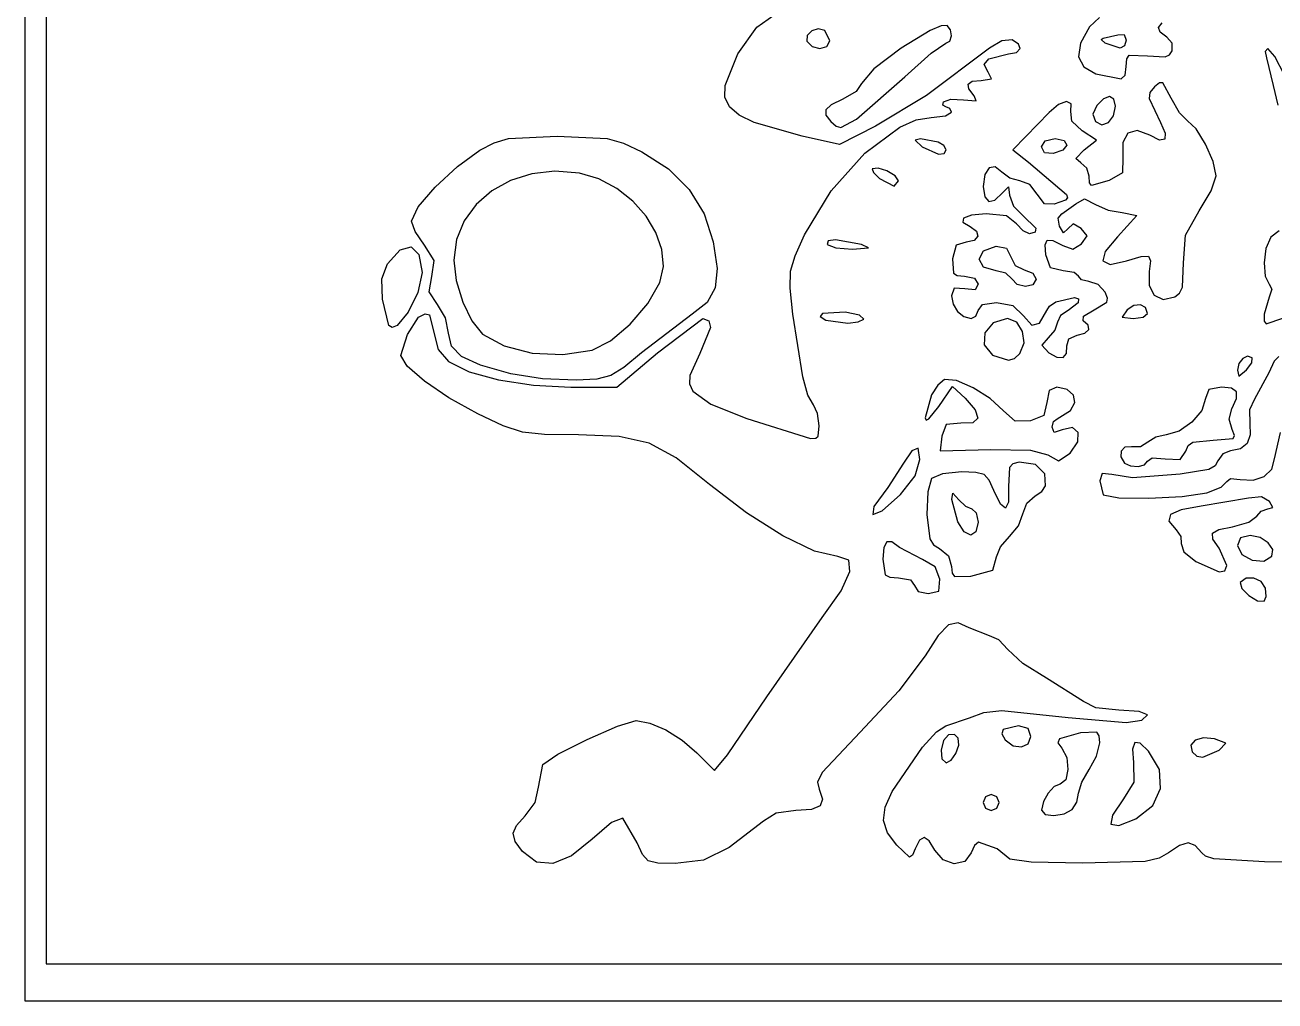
# Model space of a CAD drawing. Extents: x 0 to 156, y 0 to 84.
# Drawn here: x 0 to 66.6, y 0 to 52.1 of the extents above; entities that cross this region are included whole.
import ezdxf

# ---------------------------------------------------------------- set-up
doc = ezdxf.new("R2010")
doc.units = 0

msp = doc.modelspace()

# ---------------------------------------------------------------- linework, layer by layer
at = {"layer": 'Layer 1'}
for p, q in [((0, 42.192222), (0, 84.384444)), ((1.128889, 82.973333), (1.128889, 42.474444)), ((39.011976, 51.948963), (40.521416, 53.007641)), ((48.830378, 52.011126), (48.249414, 51.759607)), ((49.161466, 52.036133), (48.830378, 52.011126)), ((49.341842, 51.798696), (49.161466, 52.036133)), ((57.269884, 52.467706), (56.745883, 51.955878)), ((60.429425, 51.923787), (60.625442, 52.17444)), ((38.004713, 50.513615), (39.011976, 51.948963)), ((41.697135, 51.50624), (41.675792, 51.199977)), ((41.935534, 51.745403), (41.697135, 51.50624)), ((42.28537, 51.854868), (41.935534, 51.745403)), ((42.641023, 51.772038), (42.28537, 51.854868)), ((42.897778, 51.206677), (42.641023, 51.772038)), ((48.249414, 51.759607), (46.700347, 50.822917)), ((49.290383, 51.201808), (49.381368, 51.48061)), ((49.381368, 51.48061), (49.341842, 51.798696)), ((56.745883, 51.955878), (56.265854, 51.08693)), ((57.364501, 51.279103), (57.479695, 51.360124)), ((57.479695, 51.360124), (58.255806, 51.535751)), ((58.255806, 51.535751), (58.588868, 51.548397)), ((58.588868, 51.548397), (58.702222, 51.253528)), ((60.509596, 51.675088), (60.429425, 51.923787)), ((60.862489, 51.413404), (60.509596, 51.675088)), ((61.153849, 51.09722), (60.862489, 51.413404)), ((41.675792, 51.199977), (41.951601, 50.905965)), ((41.951601, 50.905965), (42.362228, 50.809708)), ((42.362228, 50.809708), (42.735134, 50.910261)), ((42.735134, 50.910261), (42.897778, 51.206677)), ((42.897778, 51.206677), (42.897778, 51.206677)), ((46.700347, 50.822917), (45.239251, 49.717819)), ((51.412964, 50.832207), (48.053758, 48.291345)), ((48.308993, 50.556993), (49.079226, 51.082222)), ((49.079226, 51.082222), (49.290383, 51.201808)), ((52.077918, 51.216441), (51.412964, 50.832207)), ((52.612409, 51.270843), (52.077918, 51.216441)), ((52.964856, 51.045863), (52.612409, 51.270843)), ((52.85275, 50.59811), (53.039206, 50.798598)), ((53.039206, 50.798598), (52.964856, 51.045863)), ((56.265854, 51.08693), (56.162855, 50.37045)), ((57.573333, 51.082222), (57.364501, 51.279103)), ((58.376739, 50.822756), (57.573333, 51.082222)), ((57.573333, 51.082222), (57.573333, 51.082222)), ((58.615444, 50.954324), (58.376739, 50.822756)), ((58.702222, 51.253528), (58.615444, 50.954324)), ((61.014099, 50.469791), (61.151852, 50.689349)), ((61.151852, 50.689349), (61.153849, 51.09722)), ((66.241718, 50.8), (66.113979, 50.65492)), ((66.113979, 50.65492), (66.174928, 50.306111)), ((66.614171, 50.385486), (66.241718, 50.8)), ((37.318385, 48.838509), (38.004713, 50.513615)), ((46.892004, 49.294209), (48.308993, 50.556993)), ((51.123931, 49.960694), (51.382591, 50.252743)), ((51.382591, 50.252743), (52.422778, 50.513457)), ((52.422778, 50.513457), (52.85275, 50.59811)), ((56.162855, 50.37045), (56.43476, 49.822346)), ((58.702222, 49.848293), (58.727228, 50.258837)), ((58.727228, 50.258837), (58.863573, 50.458783)), ((58.863573, 50.458783), (59.838251, 50.408261)), ((59.838251, 50.408261), (60.781001, 50.356551)), ((60.781001, 50.356551), (61.014099, 50.469791)), ((66.174928, 50.306111), (66.526506, 48.824444)), ((67.14157, 49.388889), (66.614171, 50.385486)), ((45.239251, 49.717819), (44.591111, 48.936069)), ((51.346594, 49.551511), (51.123931, 49.960694)), ((51.52185, 49.184435), (51.346594, 49.551511)), ((56.43476, 49.822346), (57.079444, 49.458527)), ((57.079444, 49.458527), (58.425899, 49.181606)), ((58.425899, 49.181606), (58.649313, 49.385346)), ((58.649313, 49.385346), (58.702222, 49.848293)), ((58.702222, 49.848293), (58.702222, 49.848293)), ((37.309517, 48.211474), (37.318385, 48.838509)), ((44.591111, 48.936069), (44.300951, 48.516336)), ((44.316647, 47.036431), (46.892004, 49.294209)), ((50.274557, 48.909326), (50.496575, 49.058525)), ((50.30626, 48.651912), (50.274557, 48.909326)), ((50.588333, 48.279123), (50.30626, 48.651912)), ((50.496575, 49.058525), (50.975666, 49.106667)), ((50.975666, 49.106667), (51.52185, 49.184435)), ((60.208188, 48.758029), (59.961965, 48.456319)), ((60.467188, 48.976731), (60.208188, 48.758029)), ((60.66022, 48.978202), (60.467188, 48.976731)), ((61.102364, 48.159422), (60.66022, 48.978202)), ((66.526506, 48.824444), (66.783811, 47.776563)), ((37.550673, 47.69002), (37.309517, 48.211474)), ((43.603333, 48.1007), (42.9798, 47.801713)), ((44.300951, 48.516336), (43.603333, 48.1007)), ((48.053758, 48.291345), (45.341131, 46.660407)), ((48.959843, 47.968535), (49.345213, 48.111626)), ((49.345213, 48.111626), (50.034831, 48.072325)), ((50.034831, 48.072325), (50.700808, 48.007189)), ((50.700808, 48.007189), (50.588333, 48.279123)), ((57.490797, 48.12838), (57.133894, 47.76691)), ((57.813655, 48.241396), (57.490797, 48.12838)), ((58.047603, 48.107969), (57.813655, 48.241396)), ((58.137778, 47.730111), (58.047603, 48.107969)), ((59.961965, 48.456319), (59.917515, 48.134748)), ((59.917515, 48.134748), (60.530526, 46.864645)), ((61.538322, 47.367763), (61.102364, 48.159422)), ((38.062224, 47.248077), (37.550673, 47.69002)), ((42.9798, 47.801713), (42.681845, 47.536108)), ((42.681845, 47.536108), (42.682357, 47.253958)), ((48.928486, 47.775743), (48.959843, 47.968535)), ((49.09001, 47.695556), (48.928486, 47.775743)), ((49.069717, 47.214014), (49.388889, 47.413333)), ((49.301093, 47.612653), (49.09001, 47.695556)), ((49.388889, 47.413333), (49.301093, 47.612653)), ((54.588825, 47.397515), (53.351125, 46.110629)), ((55.095038, 47.819457), (54.588825, 47.397515)), ((55.515444, 47.971585), (55.095038, 47.819457)), ((55.763007, 47.849929), (55.515444, 47.971585)), ((55.750691, 47.450519), (55.763007, 47.849929)), ((55.802785, 46.929488), (55.750691, 47.450519)), ((57.133894, 47.76691), (56.927521, 47.305752)), ((58.024902, 47.219291), (58.137778, 47.730111)), ((58.137778, 47.730111), (58.137778, 47.730111)), ((61.968719, 46.942911), (61.538322, 47.367763)), ((38.86454, 46.85957), (38.062224, 47.248077)), ((41.422949, 46.138581), (38.86454, 46.85957)), ((42.682357, 47.253958), (42.954222, 46.905333)), ((42.954222, 46.905333), (43.234883, 46.662167)), ((43.234883, 46.662167), (43.487576, 46.596425)), ((45.341131, 46.660407), (43.410042, 45.686627)), ((43.487576, 46.596425), (44.316647, 47.036431)), ((44.316647, 47.036431), (44.316647, 47.036431)), ((46.633185, 46.609161), (47.510457, 46.995179)), ((47.510457, 46.995179), (48.302345, 47.131111)), ((48.302345, 47.131111), (49.069717, 47.214014)), ((56.347696, 46.42244), (55.802785, 46.929488)), ((56.927521, 47.305752), (57.069668, 46.916763)), ((57.069668, 46.916763), (57.398608, 46.742378)), ((57.398608, 46.742378), (57.747765, 46.866634)), ((57.747765, 46.866634), (58.024902, 47.219291)), ((60.530526, 46.864645), (60.784001, 46.288063)), ((62.431281, 46.513334), (61.968719, 46.942911)), ((25.01616, 45.781763), (25.779252, 46.008543)), ((25.779252, 46.008543), (28.373036, 46.136083)), ((28.373036, 46.136083), (31.037447, 46.010248)), ((31.037447, 46.010248), (31.903052, 45.755734)), ((43.410042, 45.686627), (41.422949, 46.138581)), ((44.76344, 45.217541), (46.633185, 46.609161)), ((47.743028, 45.993248), (47.452027, 45.912715)), ((48.673862, 45.816857), (47.743028, 45.993248)), ((53.351125, 46.110629), (52.656698, 45.40401)), ((54.37335, 45.888799), (54.91574, 46.002222)), ((54.91574, 46.002222), (55.397636, 45.896584)), ((57.112047, 45.92162), (56.347696, 46.42244)), ((58.792137, 46.295419), (58.514062, 45.792471)), ((59.291286, 46.439935), (58.792137, 46.295419)), ((59.956093, 46.179856), (59.291286, 46.439935)), ((60.477382, 45.922538), (59.956093, 46.179856)), ((60.784001, 46.288063), (60.759818, 45.966318)), ((62.932848, 45.705587), (62.431281, 46.513334)), ((23.050863, 44.516876), (24.246584, 45.379911)), ((24.246584, 45.379911), (25.01616, 45.781763)), ((31.903052, 45.755734), (32.884762, 45.293734)), ((47.452027, 45.912715), (47.820052, 45.569914)), ((47.820052, 45.569914), (48.692707, 45.170745)), ((48.986978, 45.62653), (48.673862, 45.816857)), ((49.106667, 45.407583), (48.986978, 45.62653)), ((48.991638, 45.205296), (49.106667, 45.407583)), ((49.106667, 45.407583), (49.106667, 45.407583)), ((52.656698, 45.40401), (53.492236, 44.748648)), ((54.186667, 45.55926), (54.37335, 45.888799)), ((54.34048, 45.250098), (54.186667, 45.55926)), ((54.186667, 45.55926), (54.186667, 45.55926)), ((55.323222, 45.386905), (54.79956, 45.206483)), ((55.528022, 45.654208), (55.323222, 45.386905)), ((55.397636, 45.896584), (55.528022, 45.654208)), ((56.020344, 44.940408), (56.467389, 45.399607)), ((56.467389, 45.399607), (57.112047, 45.92162)), ((58.514062, 45.792471), (58.512476, 44.977256)), ((60.759818, 45.966318), (60.477382, 45.922538)), ((63.33517, 44.784147), (62.932848, 45.705587)), ((32.884762, 45.293734), (34.298879, 44.392564)), ((42.975003, 43.217601), (44.76344, 45.217541)), ((48.692707, 45.170745), (48.991638, 45.205296)), ((53.492236, 44.748648), (55.522066, 43.019542)), ((54.79956, 45.206483), (54.34048, 45.250098)), ((56.274699, 44.704158), (56.020344, 44.940408)), ((56.593901, 44.424733), (56.274699, 44.704158)), ((58.512476, 44.977256), (58.494206, 44.166506)), ((63.5, 44.013493), (63.33517, 44.784147)), ((21.867702, 43.416347), (23.050863, 44.516876)), ((27.018709, 44.118368), (25.885458, 43.763724)), ((28.251031, 44.2552), (27.018709, 44.118368)), ((29.549434, 44.151392), (28.251031, 44.2552)), ((30.591805, 43.845794), (29.549434, 44.151392)), ((34.298879, 44.392564), (35.405336, 43.291723)), ((45.472856, 44.428564), (45.155999, 44.39403)), ((45.155999, 44.39403), (45.22431, 44.185548)), ((45.22431, 44.185548), (45.556477, 43.872227)), ((45.947058, 44.272726), (45.472856, 44.428564)), ((46.378397, 44.017417), (45.947058, 44.272726)), ((46.566667, 43.753538), (46.378397, 44.017417)), ((51.171172, 44.078433), (51.082222, 43.445565)), ((51.402018, 44.444745), (51.171172, 44.078433)), ((51.720753, 44.5028), (51.402018, 44.444745)), ((52.073373, 44.210896), (51.720753, 44.5028)), ((52.493425, 43.881464), (52.073373, 44.210896)), ((56.726667, 43.996472), (56.593901, 44.424733)), ((56.737395, 43.641387), (56.726667, 43.996472)), ((58.494206, 44.166506), (57.792408, 43.764719)), ((63.233695, 43.218844), (63.5, 44.013493)), ((20.962891, 42.353689), (21.867702, 43.416347)), ((25.885458, 43.763724), (24.884271, 43.214099)), ((31.552831, 43.333963), (30.591805, 43.845794)), ((32.400984, 42.658653), (31.552831, 43.333963)), ((45.556477, 43.872227), (46.338386, 43.462222)), ((46.338386, 43.462222), (46.566667, 43.753538)), ((46.566667, 43.753538), (46.566667, 43.753538)), ((51.082222, 43.445565), (51.161881, 42.89577)), ((52.100466, 43.109444), (52.419618, 43.432296)), ((52.419618, 43.432296), (52.484359, 42.974839)), ((53.024385, 43.744444), (52.493425, 43.881464)), ((53.557563, 43.554403), (53.024385, 43.744444)), ((53.957643, 43.034836), (53.557563, 43.554403)), ((56.844088, 43.500602), (56.737395, 43.641387)), ((57.792408, 43.764719), (56.844088, 43.500602)), ((24.884271, 43.214099), (24.04814, 42.492323)), ((33.104734, 41.862616), (32.400984, 42.658653)), ((35.405336, 43.291723), (36.202525, 41.993237)), ((41.549766, 40.870686), (42.975003, 43.217601)), ((51.161881, 42.89577), (51.3795, 42.649434)), ((51.3795, 42.649434), (51.70304, 42.717134)), ((51.70304, 42.717134), (52.100466, 43.109444)), ((52.484359, 42.974839), (52.695313, 42.394536)), ((54.337518, 42.515463), (53.957643, 43.034836)), ((55.462553, 42.721872), (54.868815, 42.505449)), ((55.567621, 42.846644), (55.462553, 42.721872)), ((55.522066, 43.019542), (55.567621, 42.846644)), ((56.023708, 42.517356), (56.475837, 42.787821)), ((56.475837, 42.787821), (57.069242, 42.49216)), ((62.593429, 42.151009), (63.233695, 43.218844)), ((0, 0), (0, 42.192222)), ((0, 42.192222), (0, 42.192222)), ((1.128889, 42.474444), (1.128889, 1.975556)), ((20.602222, 41.604269), (20.962891, 42.353689)), ((24.04814, 42.492323), (23.410057, 41.621225)), ((36.202525, 41.993237), (36.688838, 40.499134)), ((51.236742, 41.981114), (50.452956, 41.912513)), ((52.315514, 41.879783), (51.236742, 41.981114)), ((52.695313, 42.394536), (53.198889, 41.884047)), ((54.868815, 42.505449), (54.337518, 42.515463)), ((55.078203, 41.761475), (55.269821, 41.98883)), ((55.269821, 41.98883), (56.023708, 42.517356)), ((57.069242, 42.49216), (57.744218, 42.180669)), ((57.744218, 42.180669), (58.482797, 42.051111)), ((58.482797, 42.051111), (59.266667, 41.891049)), ((61.856828, 40.842904), (62.593429, 42.151009)), ((20.804862, 41.038956), (20.602222, 41.604269)), ((23.410057, 41.621225), (23.003013, 40.623636)), ((33.632553, 40.988607), (33.104734, 41.862616)), ((50.021652, 41.75627), (49.982873, 41.543797)), ((49.982873, 41.543797), (50.376667, 41.306504)), ((50.452956, 41.912513), (50.021652, 41.75627)), ((52.85685, 41.461368), (52.315514, 41.879783)), ((53.19906, 41.080596), (52.85685, 41.461368)), ((53.198889, 41.884047), (53.87461, 41.216901)), ((55.138851, 41.336541), (55.078203, 41.761475)), ((55.353437, 40.980053), (55.138851, 41.336541)), ((55.876337, 41.448012), (55.59145, 41.194205)), ((56.295987, 41.21054), (55.876337, 41.448012)), ((59.266667, 41.891049), (58.23068, 40.753925)), ((21.29206, 40.324989), (20.804862, 41.038956)), ((33.952913, 40.079379), (33.632553, 40.988607)), ((41.046662, 39.753402), (41.549766, 40.870686)), ((50.376667, 41.306504), (50.719647, 41.067383)), ((50.783038, 40.787942), (50.590327, 40.560276)), ((50.719647, 41.067383), (50.783038, 40.787942)), ((53.549, 40.922222), (53.19906, 41.080596)), ((53.844373, 41.00267), (53.549, 40.922222)), ((53.87461, 41.216901), (53.844373, 41.00267)), ((55.59145, 41.194205), (55.353437, 40.980053)), ((56.61118, 40.819844), (56.295987, 41.21054)), ((56.312935, 40.387538), (56.61118, 40.819844)), ((58.23068, 40.753925), (57.570202, 39.984201)), ((61.750609, 39.365194), (61.856828, 40.842904)), ((66.401165, 40.743821), (66.151442, 40.140323)), ((66.849528, 41.088852), (66.401165, 40.743821)), ((19.328098, 39.324097), (20.000068, 40.071436)), ((20.000068, 40.071436), (20.58554, 40.229501)), ((20.58554, 40.229501), (21.000853, 39.819363)), ((21.809684, 39.498095), (21.29206, 40.324989)), ((23.003013, 40.623636), (22.86, 39.522386)), ((34.034286, 39.177687), (33.952913, 40.079379)), ((36.688838, 40.499134), (36.890065, 39.079789)), ((42.813097, 40.542806), (42.756667, 40.357778)), ((42.756667, 40.357778), (43.227298, 40.166723)), ((43.212488, 40.604482), (42.813097, 40.542806)), ((44.591111, 40.357778), (43.212488, 40.604482)), ((43.227298, 40.166723), (44.113879, 40.103687)), ((44.113879, 40.103687), (44.957297, 40.167373)), ((44.957297, 40.167373), (44.591111, 40.357778)), ((44.591111, 40.357778), (44.591111, 40.357778)), ((49.636781, 40.315315), (49.441563, 39.581667)), ((50.165, 40.47648), (49.636781, 40.315315)), ((50.590327, 40.560276), (50.165, 40.47648)), ((50.855242, 39.574924), (51.085583, 40.021818)), ((51.085583, 40.021818), (51.775524, 40.256395)), ((51.775524, 40.256395), (52.326702, 40.150881)), ((52.326702, 40.150881), (52.548299, 39.691951)), ((54.373619, 40.33572), (54.492379, 40.588412)), ((54.408688, 39.793333), (54.373619, 40.33572)), ((54.492379, 40.588412), (54.795827, 40.568416)), ((54.795827, 40.568416), (55.314822, 40.29274)), ((55.314822, 40.29274), (55.848862, 40.097901)), ((55.848862, 40.097901), (56.312935, 40.387538)), ((57.570202, 39.984201), (57.446378, 39.477553)), ((66.151442, 40.140323), (66.050289, 39.365669)), ((19.012947, 38.51461), (19.328098, 39.324097)), ((21.000853, 39.819363), (21.162345, 38.862096)), ((21.681943, 38.644711), (21.809684, 39.498095)), ((22.86, 39.522386), (22.990424, 38.425473)), ((40.813261, 38.927479), (41.046662, 39.753402)), ((49.441563, 39.581667), (49.487125, 38.81583)), ((51.08472, 39.141334), (50.855242, 39.574924)), ((52.548299, 39.691951), (52.780276, 39.224344)), ((54.659052, 39.101315), (54.408688, 39.793333)), ((57.446378, 39.477553), (57.837774, 39.289622)), ((57.837774, 39.289622), (58.722954, 39.476048)), ((58.722954, 39.476048), (59.490203, 39.717975)), ((59.490203, 39.717975), (59.887065, 39.731299)), ((59.887065, 39.731299), (60.001487, 39.474064)), ((60.001487, 39.474064), (59.921419, 38.904314)), ((61.69903, 38.082922), (61.750609, 39.365194)), ((66.050289, 39.365669), (66.105029, 38.654295)), ((21.162345, 38.862096), (20.942635, 37.799833)), ((33.845142, 38.326283), (34.034286, 39.177687)), ((36.890065, 39.079789), (36.789745, 38.035234)), ((40.794858, 38.015328), (40.813261, 38.927479)), ((49.487125, 38.81583), (49.69363, 38.692551)), ((49.69363, 38.692551), (50.076563, 38.664444)), ((50.076563, 38.664444), (50.610383, 38.552078)), ((51.77424, 38.946667), (51.08472, 39.141334)), ((52.287169, 38.822312), (51.77424, 38.946667)), ((52.595393, 38.523333), (52.287169, 38.822312)), ((52.780276, 39.224344), (53.269444, 38.997594)), ((53.269444, 38.997594), (53.717913, 38.815313)), ((53.717913, 38.815313), (53.904444, 38.503705)), ((55.347588, 38.946667), (54.659052, 39.101315)), ((55.922923, 38.863764), (55.347588, 38.946667)), ((56.162222, 38.664444), (55.922923, 38.863764)), ((56.325111, 38.465125), (56.162222, 38.664444)), ((59.921419, 38.904314), (59.921096, 38.167572)), ((66.105029, 38.654295), (66.322984, 38.24064)), ((19.0615, 37.442795), (19.012947, 38.51461)), ((21.54318, 37.824479), (21.681943, 38.644711)), ((22.990424, 38.425473), (23.335519, 37.283254)), ((33.196198, 37.204718), (33.845142, 38.326283)), ((36.789745, 38.035234), (36.355494, 37.254925)), ((40.936751, 36.639356), (40.794858, 38.015328)), ((49.528674, 38.0194), (49.388889, 37.622596)), ((50.094444, 37.984108), (49.528674, 38.0194)), ((50.64247, 37.942279), (50.094444, 37.984108)), ((50.610383, 38.552078), (50.8, 38.235735)), ((50.8, 38.235735), (50.64247, 37.942279)), ((52.887309, 38.217101), (52.595393, 38.523333)), ((52.595393, 38.523333), (52.595393, 38.523333)), ((53.327587, 38.109881), (52.887309, 38.217101)), ((53.729031, 38.20448), (53.327587, 38.109881)), ((53.904444, 38.503705), (53.729031, 38.20448)), ((56.716738, 38.382222), (56.325111, 38.465125)), ((57.198313, 38.214151), (56.716738, 38.382222)), ((57.577462, 37.810065), (57.198313, 38.214151)), ((59.921096, 38.167572), (60.198342, 37.648257)), ((61.547038, 37.763597), (61.69903, 38.082922)), ((66.322984, 38.24064), (66.46486, 37.977517)), ((19.389903, 36.040184), (19.0615, 37.442795)), ((20.942635, 37.799833), (20.423598, 36.735984)), ((21.979883, 37.14783), (21.54318, 37.824479)), ((49.388889, 37.622596), (49.477049, 37.17061)), ((54.956893, 37.291922), (55.950556, 37.531703)), ((55.950556, 37.531703), (56.161699, 37.449383)), ((56.161699, 37.449383), (56.144391, 37.247522)), ((57.707912, 37.497436), (57.577462, 37.810065)), ((57.675794, 37.271657), (57.707912, 37.497436)), ((60.198342, 37.648257), (60.678036, 37.420512)), ((60.678036, 37.420512), (61.285055, 37.558478)), ((61.285055, 37.558478), (61.547038, 37.763597)), ((66.322984, 37.536981), (66.050878, 36.630086)), ((66.46486, 37.977517), (66.322984, 37.536981)), ((20.423598, 36.735984), (19.830824, 36.029713)), ((22.409566, 36.439558), (21.979883, 37.14783)), ((23.335519, 37.283254), (23.826023, 36.274061)), ((32.256413, 36.107738), (33.196198, 37.204718)), ((36.355494, 37.254925), (35.554931, 36.628318)), ((42.518179, 36.671869), (42.392554, 36.513004)), ((43.721776, 36.739421), (42.518179, 36.671869)), ((44.486961, 36.587835), (43.721776, 36.739421)), ((49.477049, 37.17061), (49.711, 36.781745)), ((49.711, 36.781745), (50.044952, 36.509323)), ((50.692226, 36.531021), (50.8, 36.83)), ((50.8, 36.83), (51.034101, 37.152339)), ((51.034101, 37.152339), (51.781273, 37.253333)), ((51.781273, 37.253333), (52.649947, 37.098219)), ((52.649947, 37.098219), (53.228073, 36.542842)), ((54.081248, 36.154066), (54.468889, 36.83164)), ((54.468889, 36.83164), (54.605588, 37.06851)), ((54.605588, 37.06851), (54.956893, 37.291922)), ((55.597778, 36.83), (55.199139, 36.573123)), ((56.144391, 37.247522), (55.597778, 36.83)), ((56.424329, 36.533636), (56.987262, 36.860996)), ((56.987262, 36.860996), (57.675794, 37.271657)), ((58.755774, 36.863393), (58.487939, 36.477223)), ((59.11242, 37.096202), (58.755774, 36.863393)), ((59.461109, 37.132952), (59.11242, 37.096202)), ((59.725965, 36.987133), (59.461109, 37.132952)), ((59.606089, 36.484676), (59.831111, 36.672232)), ((59.831111, 36.672232), (59.725965, 36.987133)), ((59.831111, 36.672232), (59.831111, 36.672232)), ((19.577282, 35.922908), (19.389903, 36.040184)), ((19.389903, 36.040184), (19.389903, 36.040184)), ((19.830824, 36.029713), (19.577282, 35.922908)), ((20.383142, 35.558252), (20.972656, 36.467158)), ((20.972656, 36.467158), (21.335961, 36.647116)), ((21.335961, 36.647116), (21.566444, 36.59818)), ((21.566444, 36.59818), (21.78463, 35.658592)), ((22.577778, 35.619614), (22.409566, 36.439558)), ((23.826023, 36.274061), (24.392672, 35.576225)), ((31.208837, 35.218308), (32.256413, 36.107738)), ((35.554931, 36.628318), (32.860149, 34.579532)), ((33.714964, 34.572222), (36.123445, 36.406667)), ((36.123445, 36.406667), (36.455073, 36.282241)), ((36.455073, 36.282241), (36.54004, 35.918631)), ((41.45905, 33.292426), (40.936751, 36.639356)), ((42.392554, 36.513004), (42.684353, 36.311942)), ((42.684353, 36.311942), (43.86252, 36.153798)), ((43.86252, 36.153798), (44.411769, 36.220453)), ((44.411769, 36.220453), (44.713993, 36.377174)), ((44.713993, 36.377174), (44.486961, 36.587835)), ((44.713993, 36.377174), (44.713993, 36.377174)), ((50.044952, 36.509323), (50.433111, 36.406667)), ((50.433111, 36.406667), (50.692226, 36.531021)), ((51.60557, 36.181424), (51.157915, 35.643272)), ((52.378071, 36.406667), (51.60557, 36.181424)), ((52.864419, 36.203426), (52.378071, 36.406667)), ((53.177, 35.709571), (52.864419, 36.203426)), ((53.228073, 36.542842), (53.677554, 36.04508)), ((53.677554, 36.04508), (54.081248, 36.154066)), ((55.033333, 36.207093), (54.888253, 35.780923)), ((55.199139, 36.573123), (55.033333, 36.207093)), ((56.40876, 36.287608), (56.424329, 36.533636)), ((56.672197, 36.045544), (56.40876, 36.287608)), ((56.699201, 35.815557), (56.672197, 36.045544)), ((58.487939, 36.477223), (59.065078, 36.406667)), ((59.065078, 36.406667), (59.606089, 36.484676)), ((66.050878, 36.630086), (66.052324, 36.269918)), ((66.052324, 36.269918), (66.162738, 36.124444)), ((66.162738, 36.124444), (67.055362, 36.417154)), ((20.037778, 34.427044), (20.383142, 35.558252)), ((21.78463, 35.658592), (22.021688, 34.753138)), ((22.732095, 34.930096), (22.577778, 35.619614)), ((24.392672, 35.576225), (25.543802, 34.939363)), ((36.54004, 35.918631), (35.974599, 34.531859)), ((51.157915, 35.643272), (51.119847, 34.998581)), ((53.254442, 35.098904), (53.177, 35.709571)), ((54.539444, 35.379446), (54.194246, 34.991163)), ((54.888253, 35.780923), (54.539444, 35.379446)), ((55.534707, 34.946282), (55.640077, 35.32052)), ((55.640077, 35.32052), (56.091667, 35.509073)), ((56.091667, 35.509073), (56.501711, 35.626962)), ((56.501711, 35.626962), (56.699201, 35.815557)), ((22.021688, 34.753138), (22.577778, 34.114156)), ((23.26543, 34.384249), (22.732095, 34.930096)), ((25.543802, 34.939363), (27.035972, 34.564551)), ((28.667454, 34.481367), (30.236521, 34.71939)), ((30.236521, 34.71939), (31.208837, 35.218308)), ((30.236521, 34.71939), (30.236521, 34.71939)), ((51.119847, 34.998581), (51.576111, 34.453717)), ((53.035372, 34.545228), (53.254442, 35.098904)), ((54.194246, 34.991163), (54.581021, 34.581262)), ((55.520433, 34.535782), (55.534707, 34.946282)), ((55.534707, 34.946282), (55.534707, 34.946282)), ((20.378027, 33.858003), (20.037778, 34.427044)), ((22.577778, 34.114156), (23.681427, 33.561712)), ((24.28336, 33.912839), (23.26543, 34.384249)), ((27.035972, 34.564551), (28.667454, 34.481367)), ((31.55639, 32.737778), (33.714964, 34.572222)), ((32.860149, 34.579532), (31.920147, 33.788045)), ((35.974599, 34.531859), (35.446821, 33.369038)), ((51.576111, 34.453717), (52.41706, 34.176387)), ((52.41706, 34.176387), (52.740744, 34.279202)), ((52.740744, 34.279202), (53.035372, 34.545228)), ((53.035372, 34.545228), (53.035372, 34.545228)), ((54.581021, 34.581262), (55.008442, 34.339819)), ((55.008442, 34.339819), (55.333295, 34.329143)), ((55.333295, 34.329143), (55.520433, 34.535782)), ((64.711405, 34.00814), (64.628889, 33.648424)), ((64.913774, 34.27707), (64.711405, 34.00814)), ((65.168222, 34.397457), (64.913774, 34.27707)), ((65.10598, 33.658358), (65.391198, 34.047032)), ((65.406978, 34.311542), (65.168222, 34.397457)), ((65.391198, 34.047032), (65.406978, 34.311542)), ((65.406978, 34.311542), (65.406978, 34.311542)), ((66.589192, 34.122327), (66.309982, 33.513889)), ((66.844277, 34.377612), (66.589192, 34.122327)), ((21.287007, 33.066813), (20.378027, 33.858003)), ((23.681427, 33.561712), (25.241419, 33.126069)), ((25.891458, 33.446635), (24.28336, 33.912839)), ((27.588896, 33.178593), (25.891458, 33.446635)), ((25.891458, 33.446635), (25.891458, 33.446635)), ((31.221463, 33.360818), (30.474026, 33.174855)), ((31.920147, 33.788045), (31.221463, 33.360818)), ((35.446821, 33.369038), (35.426563, 32.924049)), ((64.628889, 33.648424), (64.702446, 33.326851)), ((64.702446, 33.326851), (65.10598, 33.658358)), ((66.309982, 33.513889), (65.533377, 32.110437)), ((22.597061, 32.180235), (21.287007, 33.066813)), ((25.241419, 33.126069), (27.100629, 32.840375)), ((27.100629, 32.840375), (29.101934, 32.737778)), ((29.387766, 33.107159), (27.588896, 33.178593)), ((29.101934, 32.737778), (31.55639, 32.737778)), ((30.474026, 33.174855), (29.387766, 33.107159)), ((35.426563, 32.924049), (35.59251, 32.537149)), ((41.736542, 32.321508), (41.45905, 33.292426)), ((48.665363, 32.851605), (48.328381, 32.327175)), ((49.020109, 33.142992), (48.665363, 32.851605)), ((48.709947, 31.70868), (49.442116, 32.786165)), ((49.646309, 33.093824), (49.020109, 33.142992)), ((49.442116, 32.786165), (50.121058, 32.148331)), ((50.537749, 32.714384), (49.646309, 33.093824)), ((51.453784, 32.132645), (50.537749, 32.714384)), ((54.998778, 32.737778), (54.585522, 32.559185)), ((55.550642, 32.619959), (54.998778, 32.737778)), ((63.782222, 32.737778), (63.105237, 32.617002)), ((64.314511, 32.682607), (63.782222, 32.737778)), ((64.573699, 32.495037), (64.314511, 32.682607)), ((24.140537, 31.32503), (22.597061, 32.180235)), ((35.59251, 32.537149), (36.554383, 31.839039)), ((42.029171, 31.800162), (41.736542, 32.321508)), ((48.328381, 32.327175), (47.977778, 31.106762)), ((50.121058, 32.148331), (50.654359, 31.537057)), ((52.153769, 31.476575), (51.453784, 32.132645)), ((54.585522, 32.559185), (54.468889, 31.926389)), ((55.88784, 32.320252), (55.550642, 32.619959)), ((55.962931, 31.919284), (55.88784, 32.320252)), ((62.935556, 32.13514), (62.726594, 31.503546)), ((63.105237, 32.617002), (62.935556, 32.13514)), ((64.336738, 31.590336), (64.575778, 32.141976)), ((64.575778, 32.141976), (64.573699, 32.495037)), ((65.533377, 32.110437), (65.271457, 31.538122)), ((25.491003, 30.681702), (24.140537, 31.32503)), ((36.554383, 31.839039), (38.475158, 31.077558)), ((42.243986, 31.343555), (42.029171, 31.800162)), ((42.333333, 30.672876), (42.243986, 31.343555)), ((48.175704, 31.051029), (48.709947, 31.70868)), ((50.654359, 31.537057), (50.789776, 31.096276)), ((52.775257, 30.935091), (52.153769, 31.476575)), ((54.468889, 31.926389), (54.306785, 31.232499)), ((55.013174, 31.044444), (55.728472, 31.497679)), ((55.728472, 31.497679), (55.962931, 31.919284)), ((62.726594, 31.503546), (62.203605, 30.87412)), ((64.186997, 31.039998), (64.336738, 31.590336)), ((65.271457, 31.538122), (65.282349, 30.811038)), ((26.517536, 30.345727), (25.491003, 30.681702)), ((38.475158, 31.077558), (41.876901, 29.996231)), ((42.282739, 30.134793), (42.333333, 30.672876)), ((47.977778, 31.106762), (48.02912, 30.985134)), ((48.02912, 30.985134), (48.175704, 31.051029)), ((49.103012, 30.759726), (48.876232, 30.126999)), ((49.882778, 30.814724), (49.103012, 30.759726)), ((50.531264, 30.848122), (49.882778, 30.814724)), ((50.789776, 31.096276), (50.531264, 30.848122)), ((53.591559, 30.939534), (52.775257, 30.935091)), ((54.306785, 31.232499), (53.591559, 30.939534)), ((54.751111, 30.611183), (54.828093, 30.917174)), ((54.828093, 30.917174), (55.013174, 31.044444)), ((62.203605, 30.87412), (61.522428, 30.390863)), ((64.346667, 30.48), (64.186997, 31.039998)), ((65.282349, 30.811038), (65.313991, 30.200749)), ((27.696126, 30.21674), (26.517536, 30.345727)), ((29.50276, 30.194377), (27.696126, 30.21674)), ((31.677889, 30.113387), (29.50276, 30.194377)), ((33.264421, 29.761484), (31.677889, 30.113387)), ((41.876901, 29.996231), (42.148043, 30.013074)), ((42.148043, 30.013074), (42.282739, 30.134793)), ((48.876232, 30.126999), (48.786909, 29.350665)), ((54.861583, 30.327806), (54.751111, 30.611183)), ((55.278449, 30.46014), (54.861583, 30.327806)), ((55.844201, 30.586194), (55.278449, 30.46014)), ((56.140262, 30.327961), (55.844201, 30.586194)), ((56.115487, 29.828322), (56.140262, 30.327961)), ((60.279178, 30.081982), (59.855292, 29.803578)), ((60.838904, 30.197778), (60.279178, 30.081982)), ((61.522428, 30.390863), (60.838904, 30.197778)), ((63.342396, 29.915556), (64.407315, 30.000281)), ((64.480066, 30.169622), (64.346667, 30.48)), ((64.407315, 30.000281), (64.480066, 30.169622)), ((65.313991, 30.200749), (65.145965, 29.741363)), ((66.604444, 28.924428), (66.928159, 30.317251)), ((34.718506, 28.966636), (33.264421, 29.761484)), ((47.272222, 29.351111), (46.837419, 28.681556)), ((47.618797, 29.49026), (47.272222, 29.351111)), ((47.695556, 28.883551), (47.618797, 29.49026)), ((48.786909, 29.350665), (51.481488, 29.412633)), ((51.481488, 29.412633), (53.59525, 29.374299)), ((53.59525, 29.374299), (54.520033, 29.130633)), ((55.71873, 29.230159), (56.115487, 29.828322)), ((58.428304, 29.335704), (58.410047, 29.026057)), ((58.627963, 29.539216), (58.428304, 29.335704)), ((58.974067, 29.554274), (58.627963, 29.539216)), ((59.46148, 29.567739), (58.974067, 29.554274)), ((59.855292, 29.803578), (59.46148, 29.567739)), ((61.583394, 28.878275), (61.88215, 29.327057)), ((61.88215, 29.327057), (62.011495, 29.625557)), ((62.011495, 29.625557), (62.252735, 29.804904)), ((62.252735, 29.804904), (63.342396, 29.915556)), ((64.263801, 29.351111), (63.845411, 29.194501)), ((64.791494, 29.451833), (64.263801, 29.351111)), ((65.145965, 29.741363), (64.791494, 29.451833)), ((36.496289, 27.55681), (34.718506, 28.966636)), ((46.837419, 28.681556), (45.990753, 27.386215)), ((47.446645, 28.008229), (47.695556, 28.883551)), ((53.002756, 28.737774), (52.659991, 28.651088)), ((53.859458, 28.611713), (53.002756, 28.737774)), ((54.520033, 29.130633), (55.088701, 28.810874)), ((55.088701, 28.810874), (55.71873, 29.230159)), ((55.71873, 29.230159), (55.71873, 29.230159)), ((58.410047, 29.026057), (58.608149, 28.692594)), ((58.608149, 28.692594), (58.925324, 28.5375)), ((59.682052, 28.603622), (59.831111, 28.799454)), ((59.831111, 28.799454), (60.085969, 28.967391)), ((59.831111, 28.799454), (59.831111, 28.799454)), ((60.085969, 28.967391), (60.779683, 28.916511)), ((60.779683, 28.916511), (61.583394, 28.878275)), ((63.589958, 28.817971), (63.440267, 28.545426)), ((63.845411, 29.194501), (63.589958, 28.817971)), ((66.455707, 28.367136), (66.604444, 28.924428)), ((46.67559, 27.014548), (47.446645, 28.008229)), ((48.912424, 28.116582), (48.312776, 27.862479)), ((49.935215, 28.222222), (48.912424, 28.116582)), ((50.678904, 28.199145), (49.935215, 28.222222)), ((51.122735, 28.078368), (50.678904, 28.199145)), ((51.400668, 27.782573), (51.122735, 28.078368)), ((52.473703, 28.460337), (52.427897, 27.446111)), ((52.659991, 28.651088), (52.473703, 28.460337)), ((54.362677, 28.111399), (53.859458, 28.611713)), ((54.398363, 27.476976), (54.362677, 28.111399)), ((57.416588, 28.138481), (57.291111, 27.737731)), ((57.926111, 28.081436), (57.416588, 28.138481)), ((59.031595, 27.909657), (57.926111, 28.081436)), ((58.925324, 28.5375), (59.331708, 28.512074)), ((61.570269, 28.103356), (59.031595, 27.909657)), ((59.331708, 28.512074), (59.682052, 28.603622)), ((63.106841, 28.354258), (61.570269, 28.103356)), ((63.440267, 28.545426), (63.106841, 28.354258)), ((66.055423, 27.970071), (66.455707, 28.367136)), ((38.46534, 26.035776), (36.496289, 27.55681)), ((45.990753, 27.386215), (45.255255, 26.37398)), ((48.312776, 27.862479), (48.117292, 27.154492)), ((51.646667, 27.234444), (51.400668, 27.782573)), ((52.427897, 27.446111), (52.418422, 26.610714)), ((54.205241, 27.184519), (54.398363, 27.476976)), ((57.291111, 27.737731), (57.47926, 26.99926)), ((63.006111, 27.108173), (63.753559, 27.403743)), ((63.753559, 27.403743), (64.064444, 27.701638)), ((64.064444, 27.701638), (64.260497, 27.869426)), ((64.260497, 27.869426), (64.775791, 27.822655)), ((64.775791, 27.822655), (65.472486, 27.77474)), ((65.472486, 27.77474), (66.055423, 27.970071)), ((45.689292, 26.138425), (46.67559, 27.014548)), ((46.67559, 27.014548), (46.67559, 27.014548)), ((48.117292, 27.154492), (48.066554, 25.957479)), ((49.397864, 26.753834), (49.462384, 27.086531)), ((49.716413, 25.55439), (49.397864, 26.753834)), ((49.462384, 27.086531), (49.781756, 26.740556)), ((49.781756, 26.740556), (50.141029, 26.391747)), ((52.003182, 26.498209), (51.646667, 27.234444)), ((53.396402, 26.556808), (53.852468, 26.94859)), ((53.852468, 26.94859), (54.205241, 27.184519)), ((57.47926, 26.99926), (58.303143, 26.845501)), ((58.303143, 26.845501), (59.914575, 26.820591)), ((59.914575, 26.820591), (61.690062, 26.912244)), ((61.690062, 26.912244), (63.006111, 27.108173)), ((65.225541, 26.820348), (62.700247, 26.393222)), ((63.006111, 27.108173), (63.006111, 27.108173)), ((65.904179, 26.898969), (65.225541, 26.820348)), ((66.342074, 26.646082), (65.904179, 26.898969)), ((40.390359, 24.81445), (38.46534, 26.035776)), ((45.255255, 26.37398), (45.185307, 25.941476)), ((45.185307, 25.941476), (45.689292, 26.138425)), ((50.141029, 26.391747), (50.478334, 26.246667)), ((50.478334, 26.246667), (50.705511, 26.03941)), ((50.705511, 26.03941), (50.8, 25.541111)), ((52.268642, 26.292522), (52.003182, 26.498209)), ((52.418422, 26.610714), (52.268642, 26.292522)), ((52.964146, 25.349482), (53.19064, 25.98834)), ((53.19064, 25.98834), (53.396402, 26.556808)), ((61.628828, 26.205974), (61.059487, 25.94284)), ((62.700247, 26.393222), (61.628828, 26.205974)), ((65.671045, 25.863271), (65.900585, 26.134044)), ((65.900585, 26.134044), (66.245861, 26.246667)), ((66.245861, 26.246667), (66.518151, 26.328428)), ((66.518151, 26.328428), (66.342074, 26.646082)), ((48.066554, 25.957479), (48.225685, 24.644388)), ((50.063651, 25.032362), (49.716413, 25.55439)), ((49.716413, 25.55439), (49.716413, 25.55439)), ((50.8, 25.541111), (50.689999, 25.024687)), ((52.48336, 24.770729), (52.964146, 25.349482)), ((61.059487, 25.94284), (60.977104, 25.589516)), ((60.977104, 25.589516), (61.366558, 25.1317)), ((64.37085, 25.29549), (65.228424, 25.538334)), ((65.228424, 25.538334), (65.671045, 25.863271)), ((42.077867, 24.001768), (40.390359, 24.81445)), ((50.416364, 24.855449), (50.063651, 25.032362)), ((50.689999, 25.024687), (50.416364, 24.855449)), ((52.004093, 24.231785), (52.48336, 24.770729)), ((61.366558, 25.1317), (61.609595, 24.778494)), ((61.609595, 24.778494), (61.623008, 24.403112)), ((63.305856, 24.952627), (63.639753, 25.146173)), ((63.324265, 24.643294), (63.305856, 24.952627)), ((63.639753, 25.146173), (64.37085, 25.29549)), ((64.786512, 24.707825), (64.628889, 24.291804)), ((65.299889, 24.835556), (64.786512, 24.707825)), ((65.839202, 24.724517), (65.299889, 24.835556)), ((66.27185, 24.446408), (65.839202, 24.724517)), ((43.33439, 23.706667), (42.077867, 24.001768)), ((45.772271, 24.18482), (45.72, 23.565556)), ((45.934145, 24.493226), (45.772271, 24.18482)), ((46.213212, 24.496133), (45.934145, 24.493226)), ((46.617063, 24.198899), (46.213212, 24.496133)), ((47.836667, 23.558703), (46.617063, 24.198899)), ((48.225685, 24.644388), (48.426458, 24.334345)), ((48.426458, 24.334345), (48.753889, 24.133632)), ((48.753889, 24.133632), (49.222918, 23.751286)), ((51.781253, 23.688638), (52.004093, 24.231785)), ((61.623008, 24.403112), (61.770939, 23.96184)), ((63.650086, 24.146614), (63.324265, 24.643294)), ((64.064444, 23.229392), (63.650086, 24.146614)), ((64.628889, 24.291804), (64.865147, 23.820453)), ((66.511288, 24.083741), (66.27185, 24.446408)), ((66.470973, 23.719028), (66.511288, 24.083741)), ((43.918986, 23.506246), (43.33439, 23.706667)), ((43.974667, 22.901533), (43.918986, 23.506246)), ((45.72, 23.565556), (45.851032, 22.730648)), ((48.513561, 23.16419), (47.836667, 23.558703)), ((49.222918, 23.751286), (49.388889, 23.179484)), ((51.587699, 22.989179), (51.781253, 23.688638)), ((61.770939, 23.96184), (62.415894, 23.437023)), ((62.415894, 23.437023), (63.648277, 22.886988)), ((64.865147, 23.820453), (65.412418, 23.517655)), ((65.412418, 23.517655), (66.028445, 23.458738)), ((66.028445, 23.458738), (66.470973, 23.719028)), ((66.470973, 23.719028), (66.470973, 23.719028)), ((43.500094, 21.887352), (43.974667, 22.901533)), ((45.851032, 22.730648), (46.105536, 22.604236)), ((48.772634, 22.502027), (48.513561, 23.16419)), ((49.388889, 23.179484), (49.416942, 22.817402)), ((49.416942, 22.817402), (49.548927, 22.635605)), ((49.548927, 22.635605), (50.411634, 22.669892)), ((50.411634, 22.669892), (51.587699, 22.989179)), ((51.587699, 22.989179), (51.587699, 22.989179)), ((63.648277, 22.886988), (63.959899, 22.946445)), ((63.959899, 22.946445), (64.064444, 23.229392)), ((64.064444, 23.229392), (64.064444, 23.229392)), ((46.105536, 22.604236), (46.566667, 22.577778)), ((46.566667, 22.577778), (47.201667, 22.471944)), ((47.201667, 22.471944), (47.413333, 22.154444)), ((47.413333, 22.154444), (47.604605, 21.842904)), ((48.7174, 21.868064), (48.772634, 22.502027)), ((48.772634, 22.502027), (48.772634, 22.502027)), ((65.094118, 22.549389), (64.781935, 22.314865)), ((64.781935, 22.314865), (64.858391, 22.004923)), ((64.858391, 22.004923), (65.231572, 21.630805)), ((65.505607, 22.558438), (65.094118, 22.549389)), ((65.890201, 22.370388), (65.505607, 22.558438)), ((66.121701, 22.013616), (65.890201, 22.370388)), ((66.164285, 21.577097), (66.121701, 22.013616)), ((66.121701, 22.013616), (66.121701, 22.013616)), ((42.493926, 20.458529), (43.500094, 21.887352)), ((47.604605, 21.842904), (48.137634, 21.731111)), ((48.137634, 21.731111), (48.7174, 21.868064)), ((65.231572, 21.630805), (65.699324, 21.349958)), ((65.699324, 21.349958), (66.059499, 21.319829)), ((66.059499, 21.319829), (66.164285, 21.577097)), ((39.540524, 16.227778), (42.493926, 20.458529)), ((49.23557, 20.063405), (48.681857, 19.496313)), ((49.746672, 20.174313), (49.23557, 20.063405)), ((50.321283, 19.896607), (49.746672, 20.174313)), ((48.681857, 19.496313), (47.979417, 18.405472)), ((51.420734, 19.473333), (50.321283, 19.896607)), ((51.909773, 19.260668), (51.420734, 19.473333)), ((52.390238, 18.749366), (51.909773, 19.260668)), ((53.19383, 18.001529), (52.390238, 18.749366)), ((47.979417, 18.405472), (46.571079, 16.544009)), ((54.459742, 17.220173), (53.19383, 18.001529)), ((56.425332, 15.968585), (54.459742, 17.220173)), ((37.440932, 13.135627), (39.540524, 16.227778)), ((46.571079, 16.544009), (44.522966, 14.333988)), ((50.338372, 15.100627), (51.104786, 15.395163)), ((51.104786, 15.395163), (52.069221, 15.495786)), ((52.069221, 15.495786), (55.597778, 15.118769)), ((57.074714, 15.630751), (56.425332, 15.968585)), ((58.313444, 15.522222), (57.074714, 15.630751)), ((59.385297, 15.448984), (58.313444, 15.522222)), ((59.831111, 15.272901), (59.385297, 15.448984)), ((31.580955, 14.651526), (32.587235, 14.957778)), ((32.587235, 14.957778), (33.313511, 14.823797)), ((33.313511, 14.823797), (34.161861, 14.457888)), ((48.58627, 14.360894), (49.090439, 14.677294)), ((49.090439, 14.677294), (50.338372, 15.100627)), ((52.963705, 14.675556), (52.13919, 14.479045)), ((53.469352, 14.544524), (52.963705, 14.675556)), ((55.597778, 15.118769), (58.70405, 14.864427)), ((58.70405, 14.864427), (59.540755, 14.986751)), ((59.540755, 14.986751), (59.831111, 15.272901)), ((29.959363, 13.946317), (31.580955, 14.651526)), ((34.161861, 14.457888), (35.030276, 13.914104)), ((44.522966, 14.333988), (42.487156, 12.187713)), ((47.836184, 13.542703), (48.58627, 14.360894)), ((49.229543, 14.206172), (48.958844, 13.898283)), ((49.553291, 14.221943), (49.229543, 14.206172)), ((49.742918, 14.016997), (49.553291, 14.221943)), ((49.774234, 13.653568), (49.742918, 14.016997)), ((52.13919, 14.479045), (52.073762, 14.243503)), ((52.073762, 14.243503), (52.248116, 13.925412)), ((53.622222, 14.111111), (53.469352, 14.544524)), ((53.476377, 13.7223), (53.622222, 14.111111)), ((53.622222, 14.111111), (53.622222, 14.111111)), ((56.268366, 14.301219), (55.138874, 13.983991)), ((57.134741, 14.33411), (56.268366, 14.301219)), ((57.264433, 14.143575), (57.134741, 14.33411)), ((57.291111, 13.762764), (57.264433, 14.143575)), ((62.819042, 14.037193), (62.37327, 13.910433)), ((63.408441, 13.982782), (62.819042, 14.037193)), ((28.405533, 13.162466), (29.959363, 13.946317)), ((35.030276, 13.914104), (35.816749, 13.246498)), ((46.227444, 11.17142), (47.836184, 13.542703)), ((48.958844, 13.898283), (48.832718, 13.388598)), ((48.832718, 13.388598), (48.871804, 12.911156)), ((49.623046, 13.193889), (49.774234, 13.653568)), ((52.248116, 13.925412), (52.669396, 13.613243)), ((52.669396, 13.613243), (53.118792, 13.550942)), ((53.118792, 13.550942), (53.476377, 13.7223)), ((55.138874, 13.983991), (55.061414, 13.771111)), ((55.061414, 13.771111), (55.263816, 13.485518)), ((55.263816, 13.485518), (55.527788, 12.981231)), ((57.125306, 13.054479), (57.291111, 13.762764)), ((59.154777, 13.780458), (59.034779, 13.436807)), ((59.034779, 13.436807), (59.089377, 12.721525)), ((59.443506, 13.748011), (59.154777, 13.780458)), ((59.895099, 13.335), (59.443506, 13.748011)), ((60.46925, 12.342784), (59.895099, 13.335)), ((62.37327, 13.910433), (62.146674, 13.646411)), ((62.146674, 13.646411), (62.214802, 13.289034)), ((62.787891, 12.999173), (63.657384, 13.382557)), ((64.016866, 13.754849), (63.408441, 13.982782)), ((63.657384, 13.382557), (64.016866, 13.754849)), ((63.657384, 13.382557), (63.657384, 13.382557)), ((27.602543, 12.620292), (28.405533, 13.162466)), ((35.816749, 13.246498), (36.761996, 12.301251)), ((36.761996, 12.301251), (37.440932, 13.135627)), ((48.871804, 12.911156), (49.096738, 12.7)), ((49.096738, 12.7), (49.363662, 12.84508)), ((49.363662, 12.84508), (49.623046, 13.193889)), ((49.623046, 13.193889), (49.623046, 13.193889)), ((55.527788, 12.981231), (55.596392, 12.34595)), ((56.726667, 12.340768), (57.125306, 13.054479)), ((59.089377, 12.721525), (59.100737, 11.664673)), ((62.214802, 13.289034), (62.4575, 13.059508)), ((62.4575, 13.059508), (62.787891, 12.999173)), ((27.379877, 11.408639), (27.602543, 12.620292)), ((42.487156, 12.187713), (42.242797, 11.679884)), ((55.596392, 12.34595), (55.478847, 11.80185)), ((56.328028, 11.677106), (56.726667, 12.340768)), ((60.535032, 11.337991), (60.46925, 12.342784)), ((27.193687, 10.59383), (27.379877, 11.408639)), ((42.242797, 11.679884), (42.330455, 11.294268)), ((54.854997, 11.434238), (54.531311, 11.09007)), ((55.184373, 11.571111), (54.854997, 11.434238)), ((55.478847, 11.80185), (55.184373, 11.571111)), ((56.162222, 11.089152), (56.328028, 11.677106)), ((59.100737, 11.664673), (58.561004, 10.775786)), ((60.112098, 10.4261), (60.535032, 11.337991)), ((42.330455, 11.294268), (42.519269, 10.762148)), ((42.519269, 10.762148), (42.392967, 10.411676)), ((45.857885, 10.33557), (46.227444, 11.17142)), ((51.206576, 10.882312), (51.082222, 10.583333)), ((51.505556, 11.006667), (51.206576, 10.882312)), ((51.804535, 10.882312), (51.505556, 11.006667)), ((51.928889, 10.583333), (51.804535, 10.882312)), ((54.531311, 11.09007), (54.28473, 10.638283)), ((56.062739, 10.612502), (56.162222, 11.089152)), ((58.561004, 10.775786), (57.963402, 9.9204)), ((26.67, 9.877778), (27.193687, 10.59383)), ((40.047005, 10.027083), (39.372918, 9.598781)), ((41.090418, 10.16), (40.047005, 10.027083)), ((41.9254, 10.218932), (41.090418, 10.16)), ((42.392967, 10.411676), (41.9254, 10.218932)), ((45.770857, 9.625805), (45.857885, 10.33557)), ((51.082222, 10.583333), (51.206576, 10.284354)), ((51.206576, 10.284354), (51.505556, 10.16)), ((51.505556, 10.16), (51.804535, 10.284354)), ((51.804535, 10.284354), (51.928889, 10.583333)), ((51.928889, 10.583333), (51.928889, 10.583333)), ((54.28473, 10.638283), (54.186667, 10.178553)), ((54.186667, 10.178553), (54.383451, 9.952653)), ((55.390854, 9.975972), (55.823556, 10.216444)), ((55.823556, 10.216444), (56.062739, 10.612502)), ((55.823556, 10.216444), (55.823556, 10.216444)), ((59.220106, 9.71259), (60.112098, 10.4261)), ((26.013994, 8.946303), (26.193464, 9.366821)), ((26.193464, 9.366821), (26.67, 9.877778)), ((31.269493, 9.516787), (30.231633, 8.641125)), ((31.875995, 9.746008), (31.269493, 9.516787)), ((32.6392, 8.442664), (31.875995, 9.746008)), ((39.372918, 9.598781), (37.540579, 8.18767)), ((45.972182, 8.972684), (45.770857, 9.625805)), ((54.383451, 9.952653), (54.847833, 9.886584)), ((54.847833, 9.886584), (55.390854, 9.975972)), ((57.963402, 9.9204), (57.88822, 9.435217)), ((57.88822, 9.435217), (58.314206, 9.35452)), ((58.314206, 9.35452), (59.220106, 9.71259)), ((59.220106, 9.71259), (59.220106, 9.71259)), ((26.123267, 8.515272), (26.013994, 8.946303)), ((46.467686, 8.306765), (45.972182, 8.972684)), ((47.933082, 8.717036), (47.681252, 8.578994)), ((48.202681, 8.538503), (47.933082, 8.717036)), ((26.512961, 7.972778), (26.123267, 8.515272)), ((30.231633, 8.641125), (29.123717, 7.739539)), ((32.919444, 7.806241), (32.6392, 8.442664)), ((37.540579, 8.18767), (36.167985, 7.506208)), ((47.150581, 7.679468), (46.467686, 8.306765)), ((47.44637, 8.124444), (47.301134, 7.776441)), ((47.681252, 8.578994), (47.44637, 8.124444)), ((48.490872, 8.043333), (48.202681, 8.538503)), ((48.936191, 7.522195), (48.490872, 8.043333)), ((50.609583, 8.300861), (50.436004, 7.902222)), ((50.819637, 8.466667), (50.609583, 8.300861)), ((51.823293, 8.10958), (50.819637, 8.466667)), ((52.493333, 7.574698), (51.823293, 8.10958)), ((61.54645, 8.297183), (60.96, 7.902222)), ((61.998604, 8.429564), (61.54645, 8.297183)), ((62.374191, 8.29953), (61.998604, 8.429564)), ((62.730942, 7.907243), (62.374191, 8.29953)), ((27.258118, 7.40424), (26.512961, 7.972778)), ((28.130458, 7.326869), (27.258118, 7.40424)), ((29.123717, 7.739539), (28.130458, 7.326869)), ((33.224073, 7.477968), (32.919444, 7.806241)), ((33.738645, 7.355821), (33.224073, 7.477968)), ((34.648713, 7.337778), (33.738645, 7.355821)), ((36.167985, 7.506208), (34.648713, 7.337778)), ((47.301134, 7.776441), (47.150581, 7.679468)), ((49.533363, 7.315928), (48.936191, 7.522195)), ((50.095573, 7.438087), (49.533363, 7.315928)), ((50.436004, 7.902222), (50.095573, 7.438087)), ((53.633247, 7.409217), (52.493333, 7.574698)), ((56.373889, 7.344054), (53.633247, 7.409217)), ((59.715245, 7.442989), (56.373889, 7.344054)), ((60.461816, 7.610787), (59.715245, 7.442989)), ((60.96, 7.902222), (60.461816, 7.610787)), ((62.918822, 7.725318), (62.730942, 7.907243)), ((63.365709, 7.587864), (62.918822, 7.725318)), ((66.069354, 7.421567), (63.365709, 7.587864)), ((85.946036, 7.349823), (66.069354, 7.421567)), ((1.128889, 1.975556), (77.893333, 1.975556)), ((78.175556, 0), (0, 0))]:
    msp.add_line(p, q, dxfattribs=at)

doc.saveas('drawing.dxf')
